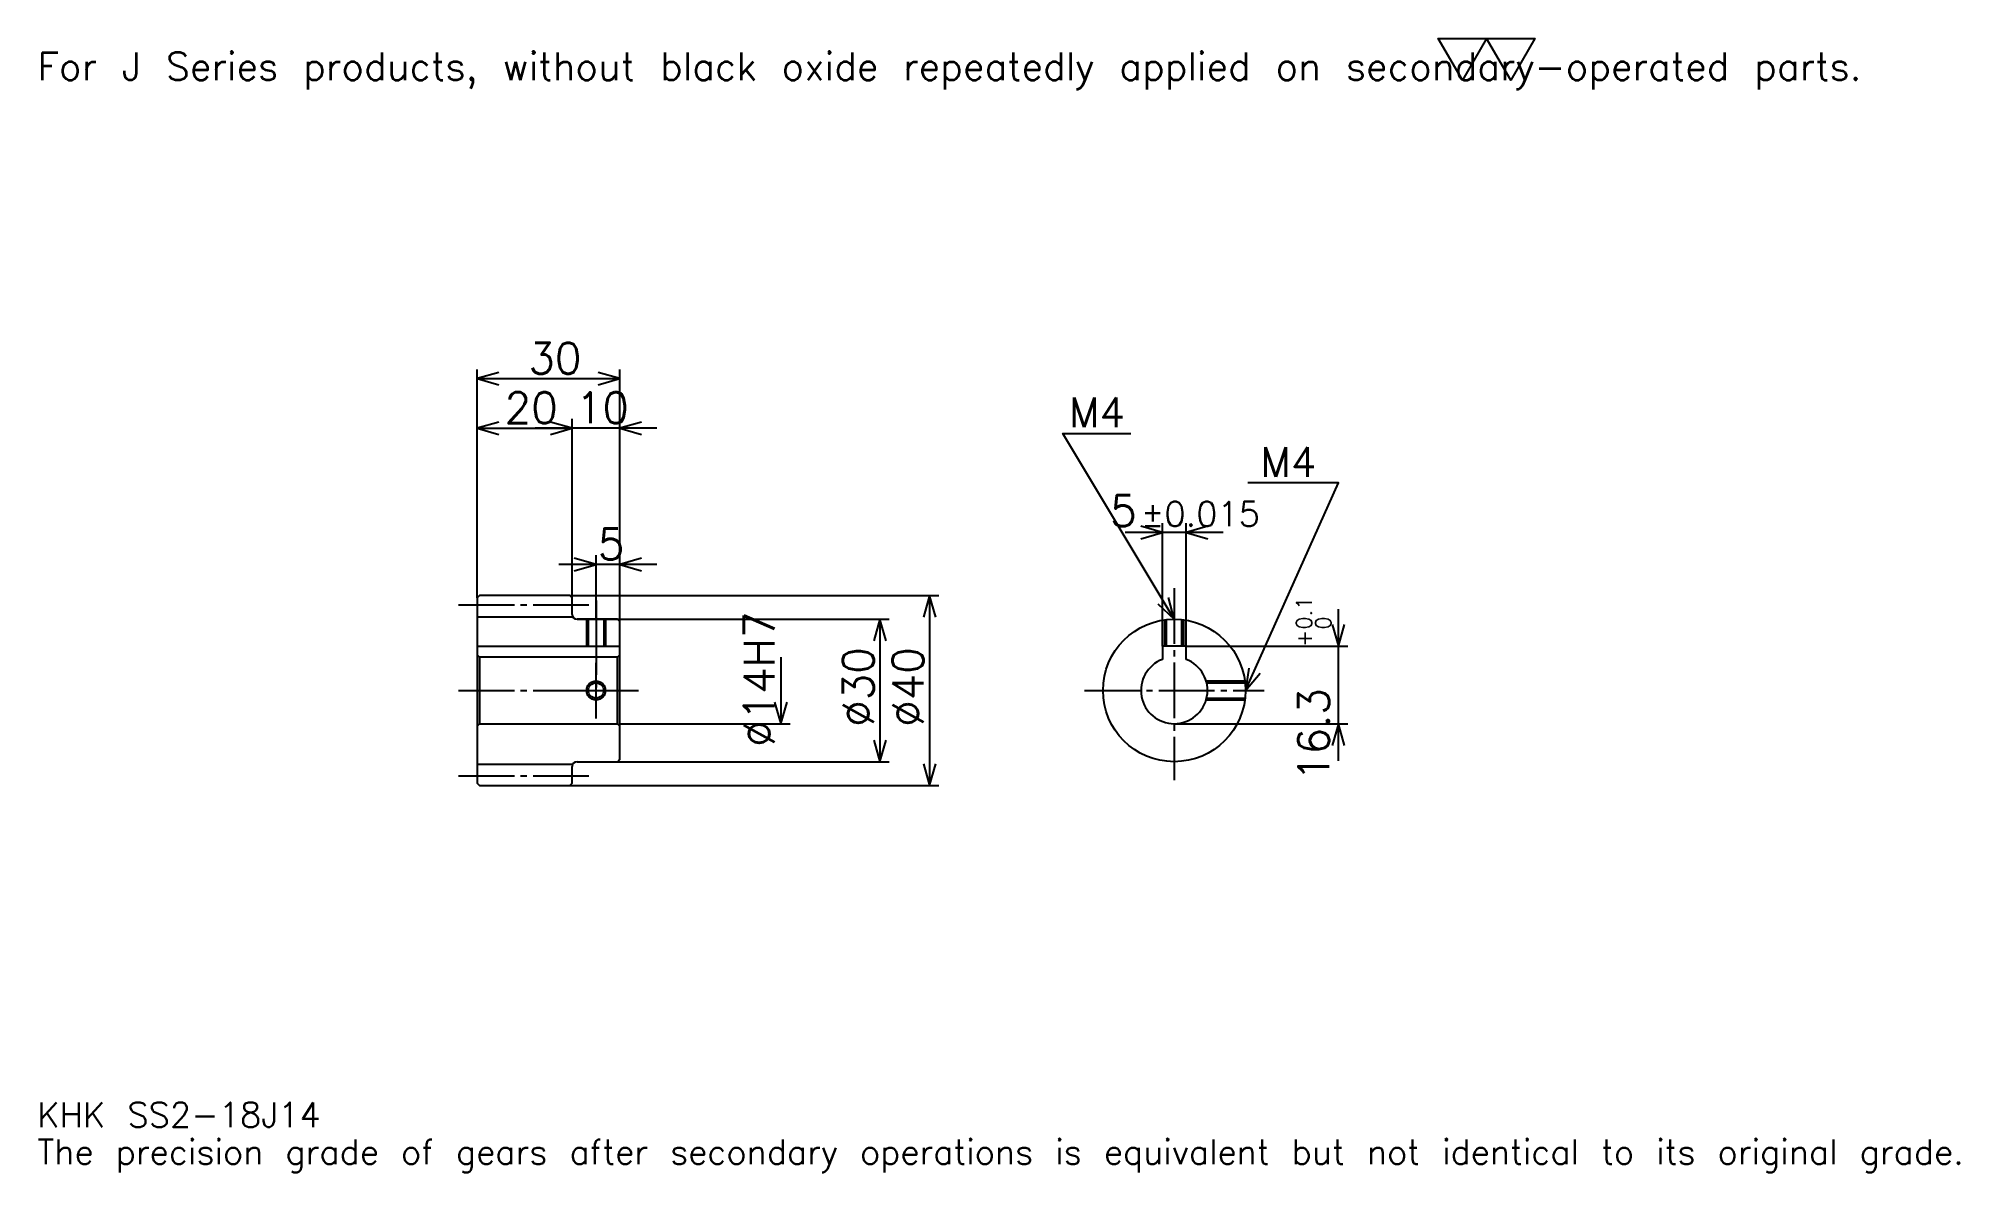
# Model space of a CAD drawing. Extents: x 13 to 418, y 5 to 244.
import ezdxf

# ---------------------------------------------------------------- set-up
doc = ezdxf.new("R2010")
doc.units = 0
doc.linetypes.add('DASHDOT', pattern=[15.652174, 11.73913, -1.304348, 1.304348, -1.304348])
doc.layers.get('0').update_dxf_attribs({"linetype": 'CONTINUOUS'})
doc.layers.add('DASHDOT', color=6, linetype='DASHDOT')
doc.styles.add('KANJI', font='TXT', dxfattribs={"bigfont": 'BIGFONT'})

msp = doc.modelspace()

# ---------------------------------------------------------------- linework, layer by layer
at = {"color": 5}
for p, q in [((105.652168, 126.304344), (105.652168, 173.91304)), ((105.652168, 171.956512), (135.652161, 171.956512)), ((135.652161, 126.304344), (135.652161, 173.91304)), ((125.652168, 126.304344), (125.652168, 163.478256)), ((105.652168, 161.521729), (125.652168, 161.521729)), ((143.478256, 161.521729), (117.82608, 161.521729)), ((262.717377, 139.565216), (242.065216, 139.565216)), ((249.891296, 115.604347), (249.891296, 141.521744)), ((254.891296, 115.604347), (254.891296, 141.521744)), ((130.652161, 126.304344), (130.652161, 134.782608)), ((143.478256, 132.82608), (122.82608, 132.82608)), ((105.652168, 125.804344), (105.652168, 126.304344)), ((125.152168, 126.304344), (135.652161, 126.304344)), ((125.652168, 125.804344), (125.652168, 126.304344)), ((130.652161, 121.304344), (130.652161, 126.304344)), ((130.652161, 121.304344), (130.652161, 126.304344)), ((135.652161, 126.304344), (202.82608, 126.304344)), ((135.652161, 120.804344), (135.652161, 126.304344)), ((200.869568, 126.304344), (200.869568, 86.304344)), ((286.956512, 91.478256), (286.956512, 123.430435)), ((126.652168, 121.304344), (135.652161, 121.304344)), ((135.652161, 121.304344), (192.391296, 121.304344)), ((190.434784, 121.304344), (190.434784, 91.304344)), ((169.565216, 113.304344), (169.565216, 99.304344)), ((254.891296, 115.604347), (288.913055, 115.604347)), ((135.652161, 99.304344), (171.521729, 99.304344)), ((252.391296, 99.304344), (288.913055, 99.304344)), ((126.652168, 91.304344), (135.652161, 91.304344)), ((135.652161, 91.304344), (192.391296, 91.304344)), ((125.152168, 86.304344), (135.652161, 86.304344)), ((135.652161, 86.304344), (202.82608, 86.304344))]:
    msp.add_line(p, q, dxfattribs=at)
at = {"color": 4}
for p, q in [((105.652168, 121.804344), (125.652168, 121.804344)), ((105.652168, 115.604347), (135.652161, 115.604347)), ((106.152168, 113.304344), (106.152168, 99.304344)), ((135.152161, 113.304344), (135.652161, 113.804344)), ((135.152161, 99.304344), (135.652161, 98.804344)), ((105.652168, 90.804344), (125.652168, 90.804344))]:
    msp.add_line(p, q, dxfattribs=at)
at = {"color": 7}
msp.add_lwpolyline([(313.043488, 234.782608), (307.956543, 243.600006), (328.304352, 243.600006), (323.217407, 234.782608), (318.130432, 243.600006), (313.043488, 234.782608)], dxfattribs=at)
at = {"color": 5}
for points in [[(110.217384, 173.260864), (105.652168, 171.956512), (110.217384, 170.652176)], [(131.086945, 170.652176), (135.652161, 171.956512), (131.086945, 173.260864)], [(110.217384, 162.82608), (105.652168, 161.521729), (110.217384, 160.217392)], [(121.086952, 160.217392), (125.652168, 161.521729), (121.086952, 162.82608)], [(121.086952, 160.217392), (125.652168, 161.521729), (121.086952, 162.82608)], [(140.217377, 162.82608), (135.652161, 161.521729), (140.217377, 160.217392)], [(252.391296, 121.304344), (228.91304, 160.434784), (243.260864, 160.434784)], [(267.391296, 106.304344), (286.956512, 150), (267.913055, 150)], [(245.32608, 138.260864), (249.891296, 139.565216), (245.32608, 140.869568)], [(259.456512, 140.869568), (254.891296, 139.565216), (259.456512, 138.260864)], [(126.086952, 131.521729), (130.652161, 132.82608), (126.086952, 134.130432)], [(140.217377, 134.130432), (135.652161, 132.82608), (140.217377, 131.521729)], [(202.173904, 121.739128), (200.869568, 126.304344), (199.565216, 121.739128)], [(248.924042, 124.547905), (252.391296, 121.304344), (251.16098, 125.890068)], [(191.73912, 116.739128), (190.434784, 121.304344), (189.130432, 116.739128)], [(285.652161, 120.169563), (286.956512, 115.604347), (288.260864, 120.169563)], [(268.066498, 111.00399), (267.391296, 106.304344), (270.447418, 109.937904)], [(168.260864, 103.86956), (169.565216, 99.304344), (170.869568, 103.86956)], [(288.260864, 94.739128), (286.956512, 99.304344), (285.652161, 94.739128)], [(189.130432, 95.86956), (190.434784, 91.304344), (191.73912, 95.86956)], [(199.565216, 90.86956), (200.869568, 86.304344), (202.173904, 90.86956)]]:
    msp.add_lwpolyline(points, dxfattribs=at)
at = {"color": 4}
for points in [[(125.652168, 122.304344), (125.652168, 125.804344), (125.152168, 126.304344), (106.152168, 126.304344), (105.652168, 125.804344), (105.652168, 98.804344)], [(126.652168, 91.304344), (135.152161, 91.304344), (135.652161, 91.804344), (135.652161, 120.804344), (135.152161, 121.304344), (126.652168, 121.304344)], [(128.652161, 121.304344), (128.652161, 115.604347)], [(129.032166, 121.304344), (129.032166, 115.604347)], [(132.272171, 121.304344), (132.272171, 115.604347)], [(132.652161, 121.304344), (132.652161, 115.604347)], [(250.391296, 115.604347), (250.391296, 121.17041)], [(250.771301, 115.604347), (250.771301, 121.216606)], [(254.011292, 115.604347), (254.011292, 121.216606)], [(254.391296, 115.604347), (254.391296, 121.17041)], [(105.652168, 98.804344), (106.152168, 99.304344), (135.152161, 99.304344), (135.152161, 113.304344), (106.152168, 113.304344), (105.652168, 113.804344)], [(254.891296, 112.84269), (254.891296, 115.604347), (249.891296, 115.604347), (249.891296, 112.84269)], [(259.099518, 108.304344), (267.257385, 108.304344)], [(259.201263, 107.924347), (267.303558, 107.924347)], [(259.099518, 104.304344), (267.257385, 104.304344)], [(259.201263, 104.684341), (267.303558, 104.684341)], [(105.652168, 98.804344), (105.652168, 86.804344), (106.152168, 86.304344), (125.152168, 86.304344), (125.652168, 86.804344), (125.652168, 90.304344)]]:
    msp.add_lwpolyline(points, dxfattribs=at)
for centre, radius in [((252.391296, 106.304344), 15), ((130.652161, 106.304344), 1.62)]:
    msp.add_circle(centre, radius, dxfattribs=at)
at = {"color": 7}
msp.add_circle((130.652161, 106.304344), 2, dxfattribs=at)
at = {"color": 4}
for centre, radius, start, end in [((126.652168, 122.304344), 1, 180, 270), ((252.391296, 106.304344), 7, 110.92483306, 69.07516694), ((126.652168, 90.304344), 1, 90, 180)]:
    msp.add_arc(centre, radius, start, end, dxfattribs=at)
at = {"layer": 'DASHDOT', "color": 7}
for p, q in [((252.391296, 127.82608), (252.391296, 87.391296)), ((101.739128, 124.304344), (129.565216, 124.304344)), ((130.652161, 121.304344), (130.652161, 106.304344)), ((101.739128, 106.304344), (139.565216, 106.304344)), ((233.478256, 106.304344), (271.304352, 106.304344)), ((101.739128, 88.304344), (129.565216, 88.304344))]:
    msp.add_line(p, q, dxfattribs=at)
for points in [[(130.652161, 125.217392), (130.652161, 111.691299)], [(130.652161, 100.391304), (130.652161, 112.217384)], [(124.73912, 106.304344), (136.565216, 106.304344)]]:
    msp.add_lwpolyline(points, dxfattribs=at)

# ---------------------------------------------------------------- texts
at = {"color": 7, "style": 'KANJI'}
for s, height, p in [('For J Series products, without black oxide repeatedly applied on secondary-operated parts.', 5.869565, (13.043478, 234.782608)), ('30', 6.521739, (116.41304, 173)), ('20', 6.521739, (111.41304, 162.565216)), ('10', 6.521739, (126.41304, 162.565216)), ('M4', 6.26087, (230.217377, 161.739136)), ('M4', 6.26087, (270.521729, 151.304352)), ('5', 6.521739, (238.929138, 140.869568)), ('%%p0.015', 5.217391, (245.384857, 140.869568)), ('5', 6.521739, (131.032608, 133.869568)), ('KHK SS2-18J14', 5.217391, (13.043478, 14.347826)), ('The precision grade of gears after secondary operations is equivalent but not identical to its original grade.', 5.217391, (13.043478, 6.521739))]:
    msp.add_text(s, height=height, dxfattribs=at).set_placement(p)
for s, height, p in [('%%c14H7', 6.521739, (168.260864, 94.402168)), ('0.1', 3.26087, (281.347839, 119.109375)), ('0', 3.26087, (285.391296, 119.109375)), ('+', 3.26087, (281.347839, 115.457199)), ('%%c30', 6.521739, (189.130432, 98.641296)), ('%%c40', 6.521739, (199.565216, 98.641296)), ('16.3', 6.521739, (285, 87.228531))]:
    msp.add_text(s, height=height, rotation=90, dxfattribs=at).set_placement(p)

doc.saveas('drawing.dxf')
